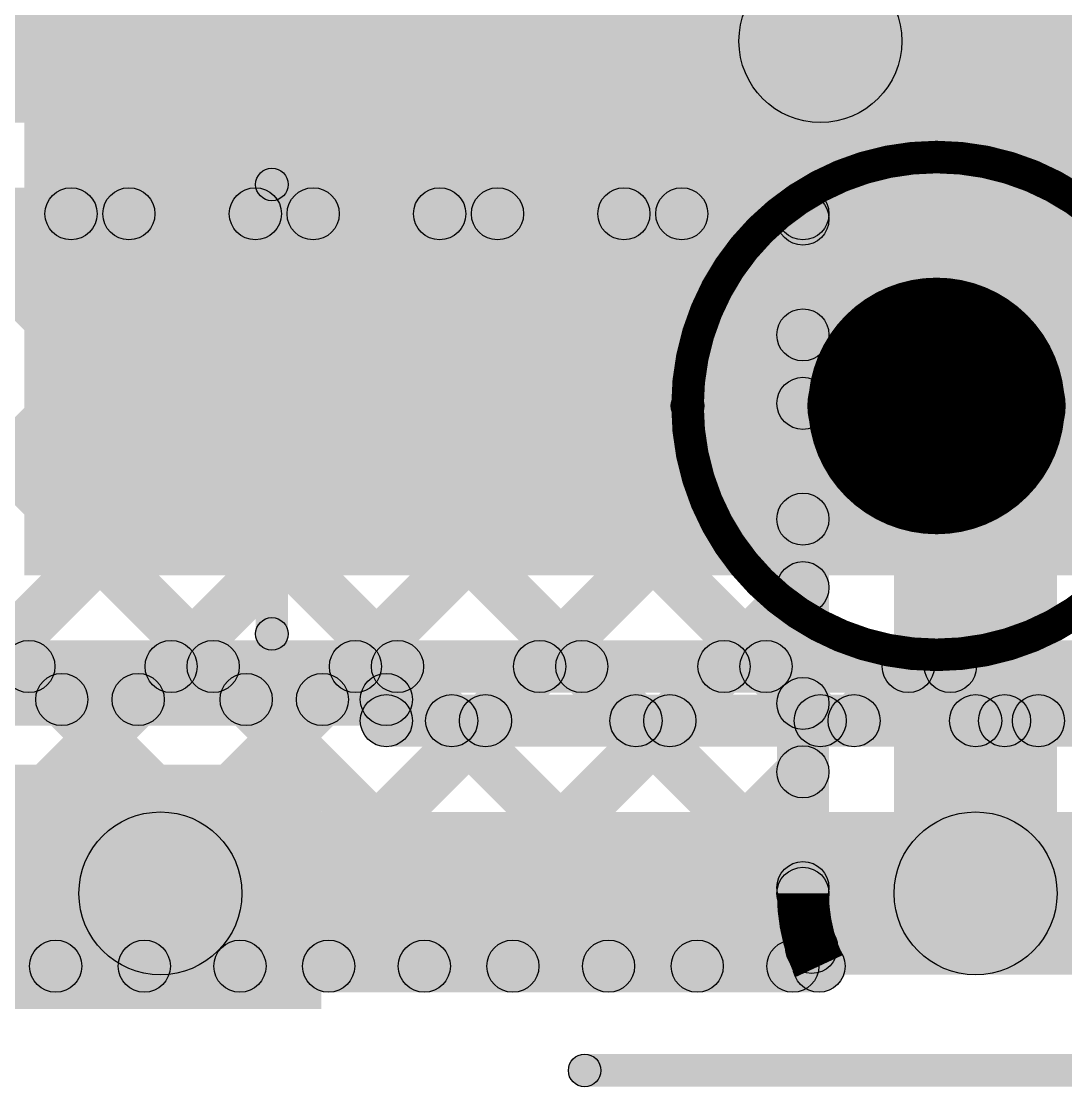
# Model space of a CAD drawing. Header units: millimetres. Extents: x 0.01 to 3.4, y 0.01 to 2.05.
# Drawn here: x 0.7245 to 0.8848, y 0.0175 to 0.181 of the extents above; entities that cross this region are included whole.
import ezdxf

# ---------------------------------------------------------------- set-up
doc = ezdxf.new("R2010")
doc.units = ezdxf.units.MM
doc.header["$MEASUREMENT"] = 0
for name, color, linetype in [('BottomLayer', 5, 'Continuous'), ('TopLayer', 1, 'Continuous'), ('TopOverlay', 2, 'Continuous'), ('TopPaste', 8, 'Continuous'), ('TopSolder', 216, 'Continuous'), ('ViaHoleLayer', 16, 'Continuous')]:
    doc.layers.add(name, color=color, linetype=linetype)

# ---------------------------------------------------------------- blocks, each defined once
blk = doc.blocks.new('TS_1187A_C_G_B_9')
at = {"layer": 'TopLayer'}
blk.add_hatch(color=1, dxfattribs=at).paths.add_polyline_path([(0.09843, 0.08858), (0.1378, 0.08858), (0.1378, 0.05906), (0.09843, 0.05906)])
at = {"layer": 'TopOverlay'}
for points in [[(0.054, 0.1045), (0.054, 0.0995), (-0.053, 0.0995), (-0.053, 0.1045)], [(0.0995, 0.035), (0.1045, 0.035), (0.1045, -0.034), (0.0995, -0.034)]]:
    blk.add_hatch(color=2, dxfattribs=at).paths.add_polyline_path(points)
h = blk.add_hatch(color=2, dxfattribs=at)
edge = h.paths.add_edge_path()
edge.add_arc((0.054, 0.102), 0.0025, 0, 360)
h = blk.add_hatch(color=2, dxfattribs=at)
edge = h.paths.add_edge_path()
edge.add_arc((0.102, 0.035), 0.0025, 0, 360)
h = blk.add_hatch(color=2, dxfattribs=at)
edge = h.paths.add_edge_path()
edge.add_arc((-0.00985, 0), 0.00984, 0, 360)
h = blk.add_hatch(color=2, dxfattribs=at)
edge = h.paths.add_edge_path()
edge.add_arc((0.00985, 0), 0.00984, 0, 360)
h = blk.add_hatch(color=2, dxfattribs=at)
edge = h.paths.add_edge_path()
edge.add_arc((0.03821, 0), 0.0025, 0, 360)
h = blk.add_hatch(color=2, dxfattribs=at)
edge = h.paths.add_edge_path()
edge.add_arc((0.102, -0.034), 0.0025, 0, 360)
at = {"layer": 'TopPaste'}
blk.add_hatch(color=8, dxfattribs=at).paths.add_polyline_path([(0.09843, 0.08858), (0.1378, 0.08858), (0.1378, 0.05906), (0.09843, 0.05906)])
at = {"layer": 'TopSolder'}
for points in [[(0.09443, 0.09258), (0.1418, 0.09258), (0.1418, 0.05506), (0.09443, 0.05506)], [(0.09443, -0.05506), (0.1418, -0.05506), (0.1418, -0.09258), (0.09443, -0.09258)]]:
    blk.add_hatch(color=216, dxfattribs=at).paths.add_polyline_path(points)
at = {"layer": 'TopOverlay'}
for points, const_width in [([(0.03821, 0, 1), (-0.03821, 0, 1)], 0.005), ([(0.00985, 0, 1), (-0.00985, 0, 1)], 0.01969)]:
    blk.add_lwpolyline(points, format="xyb", close=True, dxfattribs=dict(at, const_width=const_width))
for centre, radius in [((0.054, 0.102), 0.0025), ((0.102, 0.035), 0.0025), ((-0.00985, 0), 0.00984), ((0.00985, 0), 0.00984), ((0.03821, 0), 0.0025), ((0.102, -0.034), 0.0025)]:
    blk.add_circle(centre, radius, dxfattribs=at)

msp = doc.modelspace()

# ---------------------------------------------------------------- hatches: boundary and pattern name
at = {"layer": 'BottomLayer'}
for points in [[(0.85602, 0.16916), (0.83834, 0.18684), (0.86216, 0.21066), (0.87984, 0.19298)], [(0.8835, 0.04718), (0.8585, 0.04718), (0.8585, 0.20182), (0.8835, 0.20182)], [(0.627, 0.1655), (0.627, 0.1905), (0.84718, 0.1905), (0.84718, 0.1655)], [(0.65561, 0.1475), (0.65561, 0.1555), (0.8445, 0.1555), (0.8445, 0.1475)], [(0.68166, 0.14867), (0.68732, 0.15433), (0.80282, 0.03883), (0.79716, 0.03317)], [(0.70085, 0.11451), (0.69519, 0.12017), (0.72935, 0.15433), (0.73501, 0.14867)], [(0.70436, 0.03317), (0.69871, 0.03883), (0.81421, 0.15433), (0.81986, 0.14867)], [(0.70973, 0.09511), (0.70408, 0.10077), (0.75764, 0.15433), (0.76329, 0.14867)], [(0.71332, 0.07042), (0.70767, 0.07607), (0.78592, 0.15433), (0.79158, 0.14867)], [(0.70995, 0.14867), (0.7156, 0.15433), (0.8311, 0.03883), (0.82545, 0.03317)], [(0.73823, 0.14867), (0.74389, 0.15433), (0.84733, 0.05089), (0.84167, 0.04523)], [(0.76652, 0.14867), (0.77217, 0.15433), (0.84733, 0.07917), (0.84167, 0.07352)], [(0.7948, 0.14867), (0.80046, 0.15433), (0.84733, 0.10746), (0.84167, 0.1018)], [(0.82309, 0.14867), (0.82874, 0.15433), (0.84733, 0.13574), (0.84167, 0.13009)], [(0.73265, 0.03317), (0.72699, 0.03883), (0.84167, 0.15351), (0.84733, 0.14785)], [(0.8485, 0.04718), (0.8405, 0.04718), (0.8405, 0.1515), (0.8485, 0.1515)], [(0.76093, 0.03317), (0.75527, 0.03883), (0.84167, 0.12523), (0.84733, 0.11957)], [(0.70261, 0.09944), (0.70827, 0.1051), (0.77454, 0.03883), (0.76888, 0.03317)], [(0.78922, 0.03317), (0.78356, 0.03883), (0.84167, 0.09694), (0.84733, 0.09128)], [(0.70752, 0.06624), (0.71318, 0.0719), (0.74625, 0.03883), (0.7406, 0.03317)], [(0.8175, 0.03317), (0.81184, 0.03883), (0.84167, 0.06866), (0.84733, 0.063)], [(0.84578, 0.03317), (0.84013, 0.03883), (0.84301, 0.04171), (0.84866, 0.03605)], [(0.7011, 0.032), (0.7011, 0.04), (0.84697, 0.04), (0.84697, 0.032)]]:
    msp.add_hatch(color=5, dxfattribs=at).paths.add_polyline_path(points)
h = msp.add_hatch(color=5, dxfattribs=at)
edge = h.paths.add_edge_path()
edge.add_arc((0.84718, 0.178), 0.0125, 0, 360)
h = msp.add_hatch(color=5, dxfattribs=at)
edge = h.paths.add_edge_path()
edge.add_arc((0.84718, 0.178), 0.0125, 0, 360)
h = msp.add_hatch(color=5, dxfattribs=at)
edge = h.paths.add_edge_path()
edge.add_arc((0.73218, 0.1515), 0.004, 0, 360)
h = msp.add_hatch(color=5, dxfattribs=at)
edge = h.paths.add_edge_path()
edge.add_arc((0.74106, 0.1515), 0.004, 0, 360)
h = msp.add_hatch(color=5, dxfattribs=at)
edge = h.paths.add_edge_path()
edge.add_arc((0.76047, 0.1515), 0.004, 0, 360)
h = msp.add_hatch(color=5, dxfattribs=at)
edge = h.paths.add_edge_path()
edge.add_arc((0.76934, 0.1515), 0.004, 0, 360)
h = msp.add_hatch(color=5, dxfattribs=at)
edge = h.paths.add_edge_path()
edge.add_arc((0.78875, 0.1515), 0.004, 0, 360)
h = msp.add_hatch(color=5, dxfattribs=at)
edge = h.paths.add_edge_path()
edge.add_arc((0.79763, 0.1515), 0.004, 0, 360)
h = msp.add_hatch(color=5, dxfattribs=at)
edge = h.paths.add_edge_path()
edge.add_arc((0.81703, 0.1515), 0.004, 0, 360)
h = msp.add_hatch(color=5, dxfattribs=at)
edge = h.paths.add_edge_path()
edge.add_arc((0.82591, 0.1515), 0.004, 0, 360)
h = msp.add_hatch(color=5, dxfattribs=at)
edge = h.paths.add_edge_path()
edge.add_arc((0.8445, 0.1515), 0.004, 0, 360)
h = msp.add_hatch(color=5, dxfattribs=at)
edge = h.paths.add_edge_path()
edge.add_arc((0.8445, 0.1515), 0.004, 0, 360)
h = msp.add_hatch(color=5, dxfattribs=at)
edge = h.paths.add_edge_path()
edge.add_arc((0.8445, 0.15068), 0.004, 0, 360)
h = msp.add_hatch(color=5, dxfattribs=at)
edge = h.paths.add_edge_path()
edge.add_arc((0.8445, 0.13291), 0.004, 0, 360)
h = msp.add_hatch(color=5, dxfattribs=at)
edge = h.paths.add_edge_path()
edge.add_arc((0.8445, 0.1224), 0.004, 0, 360)
h = msp.add_hatch(color=5, dxfattribs=at)
edge = h.paths.add_edge_path()
edge.add_arc((0.8445, 0.10463), 0.004, 0, 360)
h = msp.add_hatch(color=5, dxfattribs=at)
edge = h.paths.add_edge_path()
edge.add_arc((0.8445, 0.09411), 0.004, 0, 360)
h = msp.add_hatch(color=5, dxfattribs=at)
edge = h.paths.add_edge_path()
edge.add_arc((0.8445, 0.07634), 0.004, 0, 360)
h = msp.add_hatch(color=5, dxfattribs=at)
edge = h.paths.add_edge_path()
edge.add_arc((0.8445, 0.06583), 0.004, 0, 360)
h = msp.add_hatch(color=5, dxfattribs=at)
edge = h.paths.add_edge_path()
edge.add_arc((0.871, 0.04718), 0.0125, 0, 360)
h = msp.add_hatch(color=5, dxfattribs=at)
edge = h.paths.add_edge_path()
edge.add_arc((0.871, 0.04718), 0.01181, 0, 360)
h = msp.add_hatch(color=5, dxfattribs=at)
edge = h.paths.add_edge_path()
edge.add_arc((0.8445, 0.04806), 0.004, 0, 360)
h = msp.add_hatch(color=5, dxfattribs=at)
edge = h.paths.add_edge_path()
edge.add_arc((0.8445, 0.04718), 0.004, 0, 360)
h = msp.add_hatch(color=5, dxfattribs=at)
edge = h.paths.add_edge_path()
edge.add_arc((0.8445, 0.04718), 0.004, 0, 360)
h = msp.add_hatch(color=5, dxfattribs=at)
edge = h.paths.add_edge_path()
edge.add_arc((0.84583, 0.03888), 0.004, 0, 360)
h = msp.add_hatch(color=5, dxfattribs=at)
edge = h.paths.add_edge_path()
edge.add_arc((0.72982, 0.036), 0.004, 0, 360)
h = msp.add_hatch(color=5, dxfattribs=at)
edge = h.paths.add_edge_path()
edge.add_arc((0.74342, 0.036), 0.004, 0, 360)
h = msp.add_hatch(color=5, dxfattribs=at)
edge = h.paths.add_edge_path()
edge.add_arc((0.7581, 0.036), 0.004, 0, 360)
h = msp.add_hatch(color=5, dxfattribs=at)
edge = h.paths.add_edge_path()
edge.add_arc((0.77171, 0.036), 0.004, 0, 360)
h = msp.add_hatch(color=5, dxfattribs=at)
edge = h.paths.add_edge_path()
edge.add_arc((0.78639, 0.036), 0.004, 0, 360)
h = msp.add_hatch(color=5, dxfattribs=at)
edge = h.paths.add_edge_path()
edge.add_arc((0.79999, 0.036), 0.004, 0, 360)
h = msp.add_hatch(color=5, dxfattribs=at)
edge = h.paths.add_edge_path()
edge.add_arc((0.81467, 0.036), 0.004, 0, 360)
h = msp.add_hatch(color=5, dxfattribs=at)
edge = h.paths.add_edge_path()
edge.add_arc((0.82828, 0.036), 0.004, 0, 360)
h = msp.add_hatch(color=5, dxfattribs=at)
edge = h.paths.add_edge_path()
edge.add_arc((0.84296, 0.036), 0.004, 0, 360)
h = msp.add_hatch(color=5, dxfattribs=at)
edge = h.paths.add_edge_path()
edge.add_arc((0.84697, 0.036), 0.004, 0, 360)
h = msp.add_hatch(color=5, dxfattribs=at)
edge = h.paths.add_edge_path()
edge.add_arc((0.84697, 0.036), 0.004, 0, 360)
at = {"layer": 'TopLayer'}
for points in [[(0.725, 0.096), (1.042, 0.096), (1.042, 0.211), (0.725, 0.211)], [(0.711, 0.078), (0.711, 0.086), (0.948, 0.086), (0.948, 0.078)], [(0.72288, 0.07917), (0.72854, 0.08483), (0.73359, 0.07977), (0.72793, 0.07412)], [(0.74531, 0.07412), (0.73965, 0.07977), (0.74471, 0.08483), (0.75036, 0.07917)], [(0.75116, 0.07917), (0.75682, 0.08483), (0.76188, 0.07977), (0.75622, 0.07412)], [(0.77359, 0.07412), (0.76794, 0.07977), (0.77299, 0.08483), (0.77865, 0.07917)], [(0.77945, 0.07917), (0.7851, 0.08483), (0.79342, 0.07651), (0.78777, 0.07085)], [(0.79861, 0.07085), (0.79296, 0.07651), (0.80127, 0.08483), (0.80693, 0.07917)], [(0.80773, 0.07917), (0.81339, 0.08483), (0.82171, 0.07651), (0.81605, 0.07085)], [(0.8269, 0.07085), (0.82124, 0.07651), (0.82956, 0.08483), (0.83522, 0.07917)], [(0.83602, 0.07917), (0.84167, 0.08483), (0.84999, 0.07651), (0.84434, 0.07085)], [(0.85518, 0.07085), (0.84952, 0.07651), (0.85784, 0.08483), (0.8635, 0.07917)], [(0.8643, 0.07917), (0.86996, 0.08483), (0.87828, 0.07651), (0.87262, 0.07085)], [(0.88347, 0.07085), (0.87781, 0.07651), (0.88613, 0.08483), (0.89178, 0.07917)], [(0.7132, 0.07294), (0.7132, 0.08094), (0.78057, 0.08094), (0.78057, 0.07294)], [(0.78457, 0.07368), (0.77657, 0.07368), (0.77657, 0.07694), (0.78457, 0.07694)], [(0.78057, 0.06968), (0.78057, 0.07768), (0.871, 0.07768), (0.871, 0.06968)], [(0.871, 0.06968), (0.871, 0.07768), (0.948, 0.07768), (0.948, 0.06968)], [(0.74589, 0.03468), (0.74589, 0.05968), (0.871, 0.05968), (0.871, 0.03468)], [(0.871, 0.03468), (0.871, 0.05968), (0.98211, 0.05968), (0.98211, 0.03468)]]:
    msp.add_hatch(color=1, dxfattribs=at).paths.add_polyline_path(points)
h = msp.add_hatch(color=1, dxfattribs=at)
edge = h.paths.add_edge_path()
edge.add_arc((0.72571, 0.082), 0.004, 0, 360)
h = msp.add_hatch(color=1, dxfattribs=at)
edge = h.paths.add_edge_path()
edge.add_arc((0.74753, 0.082), 0.004, 0, 360)
h = msp.add_hatch(color=1, dxfattribs=at)
edge = h.paths.add_edge_path()
edge.add_arc((0.75399, 0.082), 0.004, 0, 360)
h = msp.add_hatch(color=1, dxfattribs=at)
edge = h.paths.add_edge_path()
edge.add_arc((0.77582, 0.082), 0.004, 0, 360)
h = msp.add_hatch(color=1, dxfattribs=at)
edge = h.paths.add_edge_path()
edge.add_arc((0.78228, 0.082), 0.004, 0, 360)
h = msp.add_hatch(color=1, dxfattribs=at)
edge = h.paths.add_edge_path()
edge.add_arc((0.8041, 0.082), 0.004, 0, 360)
h = msp.add_hatch(color=1, dxfattribs=at)
edge = h.paths.add_edge_path()
edge.add_arc((0.81056, 0.082), 0.004, 0, 360)
h = msp.add_hatch(color=1, dxfattribs=at)
edge = h.paths.add_edge_path()
edge.add_arc((0.83239, 0.082), 0.004, 0, 360)
h = msp.add_hatch(color=1, dxfattribs=at)
edge = h.paths.add_edge_path()
edge.add_arc((0.83884, 0.082), 0.004, 0, 360)
h = msp.add_hatch(color=1, dxfattribs=at)
edge = h.paths.add_edge_path()
edge.add_arc((0.86067, 0.082), 0.004, 0, 360)
h = msp.add_hatch(color=1, dxfattribs=at)
edge = h.paths.add_edge_path()
edge.add_arc((0.86713, 0.082), 0.004, 0, 360)
h = msp.add_hatch(color=1, dxfattribs=at)
edge = h.paths.add_edge_path()
edge.add_arc((0.73076, 0.07694), 0.004, 0, 360)
h = msp.add_hatch(color=1, dxfattribs=at)
edge = h.paths.add_edge_path()
edge.add_arc((0.74248, 0.07694), 0.004, 0, 360)
h = msp.add_hatch(color=1, dxfattribs=at)
edge = h.paths.add_edge_path()
edge.add_arc((0.75905, 0.07694), 0.004, 0, 360)
h = msp.add_hatch(color=1, dxfattribs=at)
edge = h.paths.add_edge_path()
edge.add_arc((0.77076, 0.07694), 0.004, 0, 360)
h = msp.add_hatch(color=1, dxfattribs=at)
edge = h.paths.add_edge_path()
edge.add_arc((0.78057, 0.07694), 0.004, 0, 360)
h = msp.add_hatch(color=1, dxfattribs=at)
edge = h.paths.add_edge_path()
edge.add_arc((0.78057, 0.07694), 0.004, 0, 360)
h = msp.add_hatch(color=1, dxfattribs=at)
edge = h.paths.add_edge_path()
edge.add_arc((0.78057, 0.07368), 0.004, 0, 360)
h = msp.add_hatch(color=1, dxfattribs=at)
edge = h.paths.add_edge_path()
edge.add_arc((0.78057, 0.07368), 0.004, 0, 360)
h = msp.add_hatch(color=1, dxfattribs=at)
edge = h.paths.add_edge_path()
edge.add_arc((0.7906, 0.07368), 0.004, 0, 360)
h = msp.add_hatch(color=1, dxfattribs=at)
edge = h.paths.add_edge_path()
edge.add_arc((0.79578, 0.07368), 0.004, 0, 360)
h = msp.add_hatch(color=1, dxfattribs=at)
edge = h.paths.add_edge_path()
edge.add_arc((0.81888, 0.07368), 0.004, 0, 360)
h = msp.add_hatch(color=1, dxfattribs=at)
edge = h.paths.add_edge_path()
edge.add_arc((0.82407, 0.07368), 0.004, 0, 360)
h = msp.add_hatch(color=1, dxfattribs=at)
edge = h.paths.add_edge_path()
edge.add_arc((0.84716, 0.07368), 0.004, 0, 360)
h = msp.add_hatch(color=1, dxfattribs=at)
edge = h.paths.add_edge_path()
edge.add_arc((0.85235, 0.07368), 0.004, 0, 360)
h = msp.add_hatch(color=1, dxfattribs=at)
edge = h.paths.add_edge_path()
edge.add_arc((0.871, 0.07368), 0.004, 0, 360)
h = msp.add_hatch(color=1, dxfattribs=at)
edge = h.paths.add_edge_path()
edge.add_arc((0.871, 0.07368), 0.004, 0, 360)
h = msp.add_hatch(color=1, dxfattribs=at)
edge = h.paths.add_edge_path()
edge.add_arc((0.87545, 0.07368), 0.004, 0, 360)
h = msp.add_hatch(color=1, dxfattribs=at)
edge = h.paths.add_edge_path()
edge.add_arc((0.88064, 0.07368), 0.004, 0, 360)
h = msp.add_hatch(color=1, dxfattribs=at)
edge = h.paths.add_edge_path()
edge.add_arc((0.74589, 0.04718), 0.0125, 0, 360)
h = msp.add_hatch(color=1, dxfattribs=at)
edge = h.paths.add_edge_path()
edge.add_arc((0.871, 0.04718), 0.0125, 0, 360)
h = msp.add_hatch(color=1, dxfattribs=at)
edge = h.paths.add_edge_path()
edge.add_arc((0.871, 0.04718), 0.0125, 0, 360)
h = msp.add_hatch(color=1, dxfattribs=at)
edge = h.paths.add_edge_path()
edge.add_arc((0.871, 0.04718), 0.01181, 0, 360)
at = {"layer": 'ViaHoleLayer'}
h = msp.add_hatch(color=16, dxfattribs=at)
edge = h.paths.add_edge_path()
edge.add_arc((0.871, 0.04718), 0.00591, 0, 360)

# ---------------------------------------------------------------- linework, layer by layer
at = {"layer": 'BottomLayer', "const_width": 0.008}
msp.add_lwpolyline([(0.84697, 0.036, -0.109326), (0.8445, 0.04718)], format="xyb", dxfattribs=at)
at = {"layer": 'BottomLayer'}
for centre, radius in [((0.84718, 0.178), 0.0125), ((0.84718, 0.178), 0.0125), ((0.73218, 0.1515), 0.004), ((0.74106, 0.1515), 0.004), ((0.76047, 0.1515), 0.004), ((0.76934, 0.1515), 0.004), ((0.78875, 0.1515), 0.004), ((0.79763, 0.1515), 0.004), ((0.81703, 0.1515), 0.004), ((0.82591, 0.1515), 0.004), ((0.8445, 0.1515), 0.004), ((0.8445, 0.1515), 0.004), ((0.8445, 0.15068), 0.004), ((0.8445, 0.13291), 0.004), ((0.8445, 0.1224), 0.004), ((0.8445, 0.10463), 0.004), ((0.8445, 0.09411), 0.004), ((0.8445, 0.07634), 0.004), ((0.8445, 0.06583), 0.004), ((0.871, 0.04718), 0.0125), ((0.8445, 0.04806), 0.004), ((0.8445, 0.04718), 0.004), ((0.8445, 0.04718), 0.004), ((0.84583, 0.03888), 0.004), ((0.72982, 0.036), 0.004), ((0.74342, 0.036), 0.004), ((0.7581, 0.036), 0.004), ((0.77171, 0.036), 0.004), ((0.78639, 0.036), 0.004), ((0.79999, 0.036), 0.004), ((0.81467, 0.036), 0.004), ((0.82828, 0.036), 0.004), ((0.84296, 0.036), 0.004), ((0.84697, 0.036), 0.004), ((0.84697, 0.036), 0.004)]:
    msp.add_circle(centre, radius, dxfattribs=at)
at = {"layer": 'TopLayer'}
for centre, radius in [((0.72571, 0.082), 0.004), ((0.74753, 0.082), 0.004), ((0.75399, 0.082), 0.004), ((0.77582, 0.082), 0.004), ((0.78228, 0.082), 0.004), ((0.8041, 0.082), 0.004), ((0.81056, 0.082), 0.004), ((0.83239, 0.082), 0.004), ((0.83884, 0.082), 0.004), ((0.86067, 0.082), 0.004), ((0.86713, 0.082), 0.004), ((0.73076, 0.07694), 0.004), ((0.74248, 0.07694), 0.004), ((0.75905, 0.07694), 0.004), ((0.77076, 0.07694), 0.004), ((0.78057, 0.07694), 0.004), ((0.78057, 0.07694), 0.004), ((0.78057, 0.07368), 0.004), ((0.78057, 0.07368), 0.004), ((0.7906, 0.07368), 0.004), ((0.79578, 0.07368), 0.004), ((0.81888, 0.07368), 0.004), ((0.82407, 0.07368), 0.004), ((0.84716, 0.07368), 0.004), ((0.85235, 0.07368), 0.004), ((0.871, 0.07368), 0.004), ((0.871, 0.07368), 0.004), ((0.87545, 0.07368), 0.004), ((0.88064, 0.07368), 0.004), ((0.74589, 0.04718), 0.0125), ((0.871, 0.04718), 0.0125), ((0.871, 0.04718), 0.0125)]:
    msp.add_circle(centre, radius, dxfattribs=at)

# ---------------------------------------------------------------- block references
at = {"rotation": 180}
msp.add_blockref('TS_1187A_C_G_B_9', (0.865, 0.122), dxfattribs=at)

doc.saveas('drawing.dxf')
